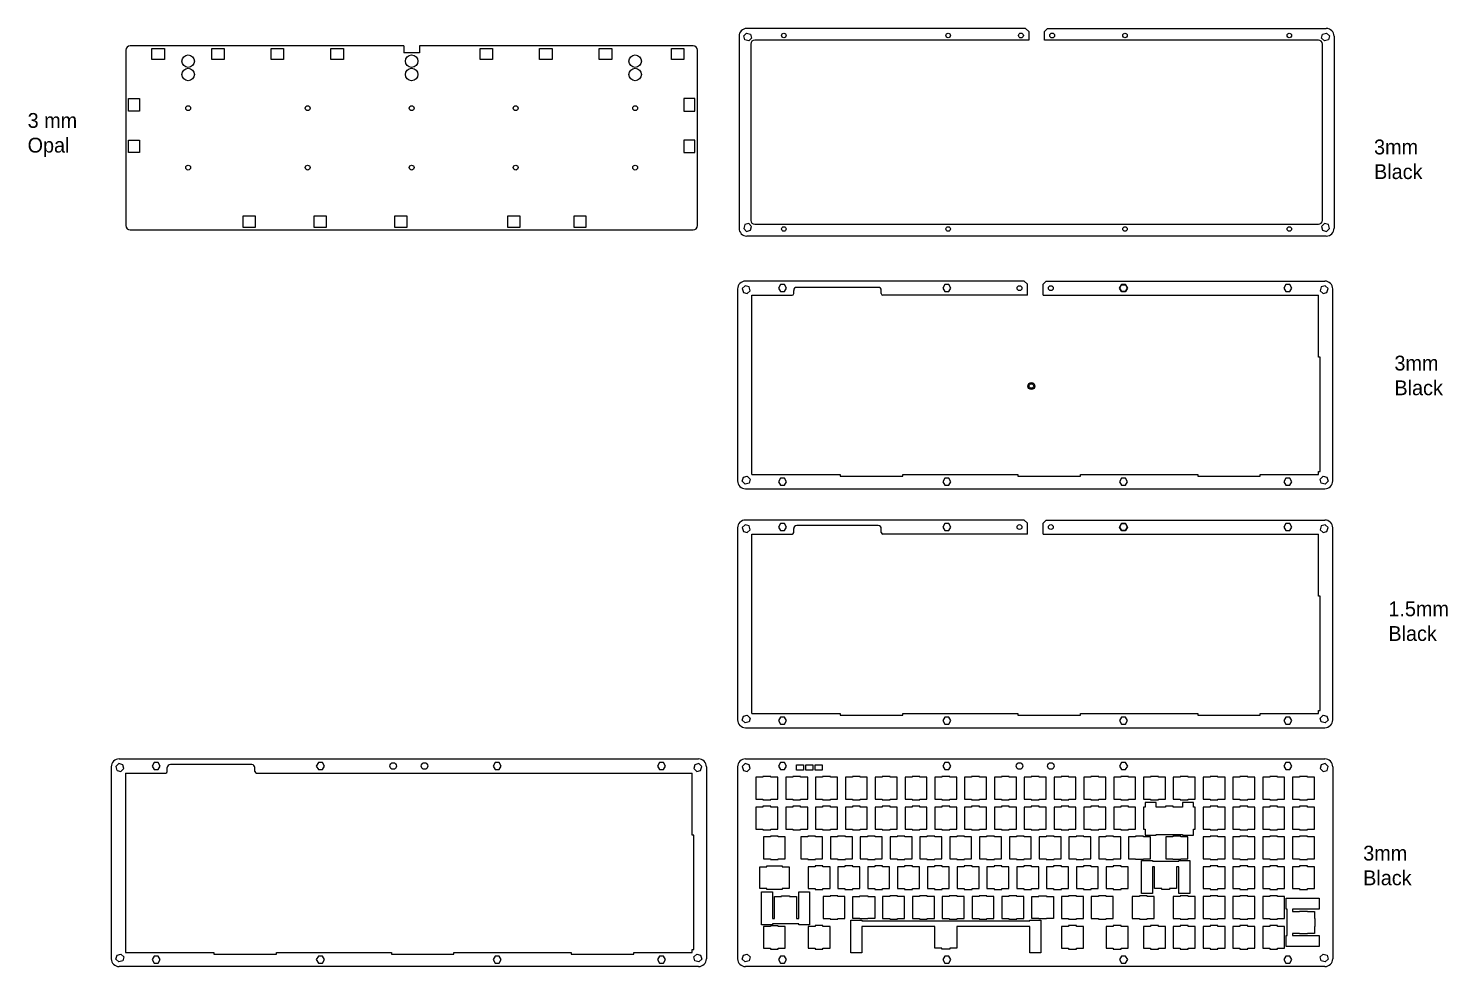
# Model space of a CAD drawing. Header units: millimetres. Extents: x 60 to 3943, y -655 to 1781.
# Drawn here: x 102 to 1009, y 472 to 1072 of the extents above; entities that cross this region are included whole.
import ezdxf

# ---------------------------------------------------------------- set-up
doc = ezdxf.new("R2010")
doc.units = ezdxf.units.MM
doc.header["$MEASUREMENT"] = 0

msp = doc.modelspace()

# ---------------------------------------------------------------- linework, layer by layer
for p, q in [((739.61, 1071.82), (561.46, 1071.82)), ((739.61, 1071.82), (741.61, 1069.82)), ((753.61, 1071.82), (751.61, 1069.82)), ((753.61, 1071.82), (931.76, 1071.82)), ((556.46, 1066.82), (556.46, 944.17)), ((563.96, 1061.82), (563.96, 949.17)), ((741.61, 1064.32), (566.46, 1064.32)), ((741.61, 1069.82), (741.61, 1064.32)), ((751.61, 1064.32), (751.61, 1069.82)), ((926.76, 1064.32), (751.61, 1064.32)), ((929.26, 949.17), (929.26, 1061.82)), ((936.76, 1066.82), (936.76, 944.17)), ((164.6, 1057.96), (164.6, 945.81)), ((342.25, 1060.71), (167.35, 1060.71)), ((342.25, 1060.71), (342.25, 1056.21)), ((352.25, 1056.21), (342.25, 1056.21)), ((527.15, 1060.71), (352.25, 1060.71)), ((352.25, 1060.71), (352.25, 1056.21)), ((529.9, 945.81), (529.9, 1057.96)), ((566.46, 946.67), (926.76, 946.67)), ((167.35, 943.06), (527.15, 943.06)), ((931.76, 939.17), (561.46, 939.17))]:
    msp.add_line(p, q)
at = {"lineweight": 0}
for p, q in [((738.73, 910.37), (560.58, 910.37)), ((740.73, 908.37), (738.73, 910.37)), ((740.73, 901.37), (740.73, 908.37)), ((750.73, 908.37), (752.73, 910.37)), ((750.73, 901.37), (750.73, 908.37)), ((752.73, 910.37), (930.88, 910.37)), ((555.58, 905.37), (555.58, 782.72)), ((564.58, 786.72), (564.58, 901.37)), ((564.58, 901.37), (590.38, 901.37)), ((591.38, 902.37), (591.38, 904.37)), ((645.38, 906.37), (593.38, 906.37)), ((647.38, 902.37), (647.38, 904.37)), ((740.73, 901.37), (648.38, 901.37)), ((750.73, 901.37), (926.88, 901.37)), ((926.88, 861.72), (926.88, 901.37)), ((935.88, 782.72), (935.88, 905.37)), ((927.88, 861.72), (926.88, 861.72)), ((927.88, 788.72), (927.88, 861.72)), ((564.58, 786.72), (621.08, 786.72)), ((621.08, 786.72), (621.08, 785.72)), ((621.08, 785.72), (661.08, 785.72)), ((661.08, 785.72), (661.08, 786.72)), ((661.08, 786.72), (734.58, 786.72)), ((734.58, 786.72), (734.58, 785.72)), ((734.58, 785.72), (774.58, 785.72)), ((774.58, 785.72), (774.58, 786.72)), ((774.58, 786.72), (849.58, 786.72)), ((849.58, 786.72), (849.58, 785.72)), ((849.58, 785.72), (889.58, 785.72)), ((889.58, 785.72), (889.58, 786.72)), ((889.58, 786.72), (926.88, 786.72)), ((926.88, 786.72), (926.88, 788.72)), ((926.88, 788.72), (927.88, 788.72)), ((560.58, 777.72), (930.88, 777.72)), ((738.73, 757.72), (560.58, 757.72)), ((645.38, 754.22), (593.38, 754.22)), ((740.73, 755.72), (738.73, 757.72)), ((740.73, 748.72), (740.73, 755.72)), ((750.73, 755.72), (752.73, 757.72)), ((750.73, 748.72), (750.73, 755.72)), ((752.73, 757.72), (930.88, 757.72)), ((555.58, 752.72), (555.58, 630.07)), ((564.58, 634.07), (564.58, 748.72)), ((564.58, 748.72), (590.38, 748.72)), ((591.38, 749.72), (591.38, 752.22)), ((647.38, 749.72), (647.38, 752.22)), ((740.73, 748.72), (648.38, 748.72)), ((750.73, 748.72), (926.88, 748.72)), ((926.88, 709.07), (926.88, 748.72)), ((935.88, 630.07), (935.88, 752.72)), ((927.88, 709.07), (926.88, 709.07)), ((927.88, 636.07), (927.88, 709.07)), ((926.88, 634.07), (926.88, 636.07)), ((926.88, 636.07), (927.88, 636.07)), ((564.58, 634.07), (621.08, 634.07)), ((621.08, 634.07), (621.08, 633.07)), ((621.08, 633.07), (661.08, 633.07)), ((661.08, 633.07), (661.08, 634.07)), ((661.08, 634.07), (734.58, 634.07)), ((734.58, 634.07), (734.58, 633.07)), ((734.58, 633.07), (774.58, 633.07)), ((774.58, 633.07), (774.58, 634.07)), ((774.58, 634.07), (849.58, 634.07)), ((849.58, 634.07), (849.58, 633.07)), ((849.58, 633.07), (889.58, 633.07)), ((889.58, 633.07), (889.58, 634.07)), ((889.58, 634.07), (926.88, 634.07)), ((560.58, 625.07), (930.88, 625.07)), ((155.28, 600.07), (155.28, 477.42)), ((160.28, 605.07), (530.58, 605.07)), ((191.08, 597.07), (191.08, 599.57)), ((245.08, 601.57), (193.08, 601.57)), ((247.08, 597.07), (247.08, 599.57)), ((535.58, 600.07), (535.58, 477.42)), ((555.58, 600.07), (555.58, 477.42)), ((560.58, 605.07), (930.88, 605.07)), ((935.88, 600.07), (935.88, 477.42)), ((164.28, 596.07), (164.28, 481.42)), ((164.28, 596.07), (190.08, 596.07)), ((248.08, 596.07), (526.58, 596.07)), ((526.58, 556.42), (526.58, 596.07)), ((527.58, 556.42), (526.58, 556.42)), ((527.58, 483.42), (527.58, 556.42)), ((762.55, 491.12), (762.55, 490.76)), ((164.28, 481.42), (220.78, 481.42)), ((220.78, 481.42), (220.78, 480.42)), ((260.78, 480.42), (260.78, 481.42)), ((260.78, 481.42), (334.28, 481.42)), ((334.28, 481.42), (334.28, 480.42)), ((374.28, 480.42), (374.28, 481.42)), ((374.28, 481.42), (449.28, 481.42)), ((449.28, 481.42), (449.28, 480.42)), ((489.28, 480.42), (489.28, 481.42)), ((489.28, 481.42), (526.58, 481.42)), ((526.58, 481.42), (526.58, 483.42)), ((526.58, 483.42), (527.58, 483.42)), ((530.58, 472.42), (160.28, 472.42)), ((220.78, 480.42), (260.78, 480.42)), ((334.28, 480.42), (374.28, 480.42)), ((449.28, 480.42), (489.28, 480.42)), ((930.88, 472.42), (560.58, 472.42))]:
    msp.add_line(p, q, dxfattribs=at)
for points in [[(563.8, 1068.16), (564.48, 1065.65), (562.64, 1063.81), (560.13, 1064.48), (559.46, 1066.99), (561.29, 1068.83), (563.8, 1068.16)], [(933.1, 1064.48), (930.59, 1063.81), (928.76, 1065.65), (929.43, 1068.16), (931.94, 1068.83), (933.78, 1066.99), (933.1, 1064.48)], [(560.13, 946.51), (559.46, 944), (561.29, 942.16), (563.8, 942.83), (564.48, 945.34), (562.64, 947.18), (560.13, 946.51)], [(929.43, 942.83), (931.94, 942.16), (933.78, 944), (933.1, 946.51), (930.59, 947.18), (928.76, 945.34), (929.43, 942.83)], [(559.24, 903.03), (561.75, 902.36), (563.58, 904.2), (562.91, 906.7), (560.4, 907.38), (558.56, 905.54), (559.24, 903.03)], [(586.82, 905.87), (585.52, 908.12), (582.92, 908.12), (581.63, 905.87), (582.92, 903.62), (585.52, 903.62), (586.82, 905.87)], [(691.82, 905.87), (690.52, 908.12), (687.92, 908.12), (686.63, 905.87), (687.92, 903.62), (690.52, 903.62), (691.82, 905.87)], [(804.82, 905.87), (803.52, 908.12), (800.92, 908.12), (799.63, 905.87), (800.92, 903.62), (803.52, 903.62), (804.82, 905.87)], [(909.82, 905.87), (908.52, 908.12), (905.92, 908.12), (904.63, 905.87), (905.92, 903.62), (908.52, 903.62), (909.82, 905.87)], [(928.54, 906.71), (927.86, 904.2), (929.7, 902.36), (932.21, 903.03), (932.88, 905.54), (931.05, 907.38), (928.54, 906.71)], [(562.91, 781.38), (560.4, 780.71), (558.56, 782.55), (559.24, 785.05), (561.75, 785.73), (563.58, 783.89), (562.91, 781.38)], [(586.82, 782.22), (585.52, 784.47), (582.92, 784.47), (581.63, 782.22), (582.92, 779.97), (585.52, 779.97), (586.82, 782.22)], [(691.82, 782.22), (690.52, 784.47), (687.92, 784.47), (686.63, 782.22), (687.92, 779.97), (690.52, 779.97), (691.82, 782.22)], [(804.82, 782.22), (803.52, 784.47), (800.92, 784.47), (799.63, 782.22), (800.92, 779.97), (803.52, 779.97), (804.82, 782.22)], [(909.82, 782.22), (908.52, 784.47), (905.92, 784.47), (904.63, 782.22), (905.92, 779.97), (908.52, 779.97), (909.82, 782.22)], [(932.21, 785.06), (932.88, 782.55), (931.05, 780.71), (928.54, 781.38), (927.86, 783.89), (929.7, 785.73), (932.21, 785.06)], [(559.24, 750.38), (561.75, 749.71), (563.58, 751.55), (562.91, 754.05), (560.4, 754.73), (558.56, 752.89), (559.24, 750.38)], [(586.82, 753.22), (585.52, 755.47), (582.92, 755.47), (581.63, 753.22), (582.92, 750.97), (585.52, 750.97), (586.82, 753.22)], [(691.82, 753.22), (690.52, 755.47), (687.92, 755.47), (686.63, 753.22), (687.92, 750.97), (690.52, 750.97), (691.82, 753.22)], [(804.82, 753.22), (803.52, 755.47), (800.92, 755.47), (799.63, 753.22), (800.92, 750.97), (803.52, 750.97), (804.82, 753.22)], [(909.82, 753.22), (908.52, 755.47), (905.92, 755.47), (904.63, 753.22), (905.92, 750.97), (908.52, 750.97), (909.82, 753.22)], [(928.54, 754.06), (927.86, 751.55), (929.7, 749.71), (932.21, 750.38), (932.88, 752.89), (931.05, 754.73), (928.54, 754.06)], [(562.91, 628.73), (560.4, 628.06), (558.56, 629.9), (559.24, 632.4), (561.75, 633.08), (563.58, 631.24), (562.91, 628.73)], [(586.82, 629.57), (585.52, 631.82), (582.92, 631.82), (581.63, 629.57), (582.92, 627.32), (585.52, 627.32), (586.82, 629.57)], [(691.82, 629.57), (690.52, 631.82), (687.92, 631.82), (686.63, 629.57), (687.92, 627.32), (690.52, 627.32), (691.82, 629.57)], [(804.82, 629.57), (803.52, 631.82), (800.92, 631.82), (799.63, 629.57), (800.92, 627.32), (803.52, 627.32), (804.82, 629.57)], [(909.82, 629.57), (908.52, 631.82), (905.92, 631.82), (904.63, 629.57), (905.92, 627.32), (908.52, 627.32), (909.82, 629.57)], [(932.21, 632.41), (932.88, 629.9), (931.05, 628.06), (928.54, 628.73), (927.86, 631.24), (929.7, 633.08), (932.21, 632.41)], [(158.95, 597.73), (161.46, 597.06), (163.29, 598.9), (162.62, 601.4), (160.11, 602.08), (158.27, 600.24), (158.94, 597.73)], [(186.53, 600.57), (185.23, 602.82), (182.63, 602.82), (181.33, 600.57), (182.63, 598.32), (185.23, 598.32), (186.53, 600.57)], [(291.53, 600.57), (290.23, 602.82), (287.63, 602.82), (286.33, 600.57), (287.63, 598.32), (290.23, 598.32), (291.53, 600.57)], [(404.53, 600.57), (403.23, 602.82), (400.63, 602.82), (399.33, 600.57), (400.63, 598.32), (403.23, 598.32), (404.53, 600.57)], [(509.53, 600.57), (508.23, 602.82), (505.63, 602.82), (504.33, 600.57), (505.63, 598.32), (508.23, 598.32), (509.53, 600.57)], [(528.24, 601.41), (527.57, 598.9), (529.41, 597.06), (531.92, 597.73), (532.59, 600.24), (530.76, 602.08), (528.25, 601.41)], [(559.25, 597.73), (561.76, 597.06), (563.59, 598.9), (562.92, 601.4), (560.41, 602.08), (558.57, 600.24), (559.24, 597.73)], [(586.83, 600.57), (585.53, 602.82), (582.93, 602.82), (581.63, 600.57), (582.93, 598.32), (585.53, 598.32), (586.83, 600.57)], [(691.83, 600.57), (690.53, 602.82), (687.93, 602.82), (686.63, 600.57), (687.93, 598.32), (690.53, 598.32), (691.83, 600.57)], [(804.83, 600.57), (803.53, 602.82), (800.93, 602.82), (799.63, 600.57), (800.93, 598.32), (803.53, 598.32), (804.83, 600.57)], [(909.83, 600.57), (908.53, 602.82), (905.93, 602.82), (904.63, 600.57), (905.93, 598.32), (908.53, 598.32), (909.83, 600.57)], [(928.54, 601.41), (927.87, 598.9), (929.71, 597.06), (932.22, 597.73), (932.89, 600.24), (931.06, 602.08), (928.55, 601.41)], [(162.62, 476.08), (160.11, 475.41), (158.27, 477.25), (158.95, 479.75), (161.46, 480.43), (163.29, 478.59), (162.62, 476.08)], [(186.53, 476.92), (185.23, 479.17), (182.63, 479.17), (181.33, 476.92), (182.63, 474.67), (185.23, 474.67), (186.53, 476.92)], [(291.53, 476.92), (290.23, 479.17), (287.63, 479.17), (286.33, 476.92), (287.63, 474.67), (290.23, 474.67), (291.53, 476.92)], [(404.53, 476.92), (403.23, 479.17), (400.63, 479.17), (399.33, 476.92), (400.63, 474.67), (403.23, 474.67), (404.53, 476.92)], [(509.53, 476.92), (508.23, 479.17), (505.63, 479.17), (504.33, 476.92), (505.63, 474.67), (508.23, 474.67), (509.53, 476.92)], [(531.92, 479.76), (532.59, 477.25), (530.76, 475.41), (528.25, 476.08), (527.57, 478.59), (529.41, 480.43), (531.92, 479.76)], [(562.92, 476.08), (560.41, 475.41), (558.57, 477.25), (559.25, 479.75), (561.76, 480.43), (563.59, 478.59), (562.92, 476.08)], [(586.83, 476.92), (585.53, 479.17), (582.93, 479.17), (581.63, 476.92), (582.93, 474.67), (585.53, 474.67), (586.83, 476.92)], [(691.83, 476.92), (690.53, 479.17), (687.93, 479.17), (686.63, 476.92), (687.93, 474.67), (690.53, 474.67), (691.83, 476.92)], [(804.83, 476.92), (803.53, 479.17), (800.93, 479.17), (799.63, 476.92), (800.93, 474.67), (803.53, 474.67), (804.83, 476.92)], [(909.83, 476.92), (908.53, 479.17), (905.93, 479.17), (904.63, 476.92), (905.93, 474.67), (908.53, 474.67), (909.83, 476.92)], [(932.22, 479.76), (932.89, 477.25), (931.06, 475.41), (928.55, 476.08), (927.87, 478.59), (929.71, 480.43), (932.22, 479.76)]]:
    msp.add_lwpolyline(points)
for points in [[(189.25, 1052.01), (181.25, 1052.01), (181.25, 1059.01), (189.25, 1059.01)], [(227.45, 1052.01), (219.45, 1052.01), (219.45, 1059.01), (227.45, 1059.01)], [(265.45, 1052.01), (257.45, 1052.01), (257.45, 1059.01), (265.45, 1059.01)], [(303.65, 1052.01), (295.65, 1052.01), (295.65, 1059.01), (303.65, 1059.01)], [(398.95, 1052.01), (390.95, 1052.01), (390.95, 1059.01), (398.95, 1059.01)], [(437.05, 1052.01), (429.05, 1052.01), (429.05, 1059.01), (437.05, 1059.01)], [(475.15, 1052.01), (467.15, 1052.01), (467.15, 1059.01), (475.15, 1059.01)], [(521.25, 1052.01), (513.25, 1052.01), (513.25, 1059.01), (521.25, 1059.01)], [(173.3, 1026.96), (173.3, 1018.96), (166.3, 1018.96), (166.3, 1026.96)], [(521.2, 1026.96), (521.2, 1018.96), (528.2, 1018.96), (528.2, 1026.96)], [(173.3, 1000.46), (173.3, 992.46), (166.3, 992.46), (166.3, 1000.46)], [(521.2, 1000.46), (521.2, 992.46), (528.2, 992.46), (528.2, 1000.46)], [(239.39, 944.76), (247.39, 944.76), (247.39, 951.76), (239.39, 951.76)], [(284.79, 944.76), (292.79, 944.76), (292.79, 951.76), (284.79, 951.76)], [(336.29, 944.76), (344.29, 944.76), (344.29, 951.76), (336.29, 951.76)], [(408.54, 944.76), (416.54, 944.76), (416.54, 951.76), (408.54, 951.76)], [(450.79, 944.76), (458.79, 944.76), (458.79, 951.76), (450.79, 951.76)], [(800.95, 903.64), (799.66, 905.87), (800.95, 908.09), (803.52, 908.09), (804.8, 905.87), (803.52, 903.64)], [(800.95, 750.99), (799.66, 753.22), (800.95, 755.44), (803.52, 755.44), (804.8, 753.22), (803.52, 750.99)], [(597.65, 601.37), (597.65, 597.87), (593.15, 597.87), (593.15, 601.37)], [(603.59, 601.37), (603.59, 597.87), (599.09, 597.87), (599.09, 601.37)], [(609.53, 601.37), (609.53, 597.87), (605.03, 597.87), (605.03, 601.37)], [(846.86, 560.32), (847.98, 560.32), (847.98, 574.32), (846.86, 574.32), (846.86, 577.32), (839.86, 577.32), (839.86, 574.32), (838.46, 574.32), (833.96, 574.32), (833.96, 574.82), (828.96, 574.82), (828.96, 574.32), (824.46, 574.32), (823.06, 574.32), (823.06, 577.32), (816.06, 577.32), (816.06, 574.32), (814.93, 574.32), (814.93, 560.32), (816.06, 560.32), (816.06, 556.32), (823.06, 556.32), (823.06, 556.82), (839.86, 556.82), (839.86, 556.32), (846.86, 556.32)], [(583.93, 536.72), (583.93, 536.22), (588.43, 536.22), (588.43, 522.22), (583.93, 522.22), (583.93, 521.72), (574.16, 521.72), (574.16, 522.22), (569.66, 522.22), (569.66, 536.22), (574.16, 536.22), (574.16, 536.72)], [(813.68, 540.22), (820.68, 540.22), (820.68, 539.72), (837.48, 539.72), (837.48, 540.22), (844.48, 540.22), (844.48, 519.22), (837.48, 519.22), (837.48, 536.22), (836.08, 536.22), (836.08, 522.22), (831.58, 522.22), (831.58, 521.72), (826.58, 521.72), (826.58, 522.22), (822.08, 522.22), (822.08, 536.22), (820.68, 536.22), (820.68, 519.22), (813.68, 519.22)], [(601.59, 499.17), (594.59, 499.17), (594.59, 499.67), (577.79, 499.67), (577.79, 499.17), (570.79, 499.17), (570.79, 520.17), (577.79, 520.17), (577.79, 503.17), (579.19, 503.17), (579.19, 517.17), (583.69, 517.17), (583.69, 517.67), (588.69, 517.67), (588.69, 517.17), (593.19, 517.17), (593.19, 503.17), (594.59, 503.17), (594.59, 520.17), (601.59, 520.17)], [(924.18, 493.64), (919.68, 493.64), (919.68, 493.34), (914.68, 493.34), (914.68, 493.64), (910.18, 493.64), (910.18, 492.24), (927.18, 492.24), (927.18, 485.24), (906.18, 485.24), (906.18, 492.24), (906.68, 492.24), (906.68, 509.04), (906.18, 509.04), (906.18, 516.04), (927.18, 516.04), (927.18, 509.04), (910.18, 509.04), (910.18, 507.64), (914.68, 507.64), (914.68, 507.94), (919.68, 507.94), (919.68, 507.64), (924.18, 507.64), (924.18, 503.14), (924.48, 503.14), (924.48, 498.14), (924.18, 498.14)], [(681.58, 498.12), (634.93, 498.12), (634.93, 481.12), (627.93, 481.12), (627.93, 491.12), (627.93, 502.12), (634.93, 502.12), (634.93, 501.62), (742.23, 501.62), (742.23, 502.12), (749.23, 502.12), (749.23, 491.12), (749.23, 481.12), (742.23, 481.12), (742.23, 498.12), (695.58, 498.12), (695.58, 484.12), (691.08, 484.12), (691.08, 483.62), (686.08, 483.62), (686.08, 484.12), (681.58, 484.12)]]:
    msp.add_lwpolyline(points, close=True, dxfattribs=at)
for points in [[(567.28, 593.37), (567.28, 579.37), (571.78, 579.37), (571.78, 578.87), (576.78, 578.87), (576.78, 579.37), (581.28, 579.37), (581.28, 593.37), (576.78, 593.37), (576.78, 593.87), (571.78, 593.87), (571.78, 593.37), (567.28, 593.37)], [(586.33, 593.37), (586.33, 579.37), (590.83, 579.37), (590.83, 578.87), (595.83, 578.87), (595.83, 579.37), (600.33, 579.37), (600.33, 593.37), (595.83, 593.37), (595.83, 593.87), (590.83, 593.87), (590.83, 593.37), (586.33, 593.37)], [(605.38, 593.37), (605.38, 579.37), (609.88, 579.37), (609.88, 578.87), (614.88, 578.87), (614.88, 579.37), (619.38, 579.37), (619.38, 593.37), (614.88, 593.37), (614.88, 593.87), (609.88, 593.87), (609.88, 593.37), (605.38, 593.37)], [(624.43, 593.37), (624.43, 579.37), (628.93, 579.37), (628.93, 578.87), (633.93, 578.87), (633.93, 579.37), (638.43, 579.37), (638.43, 593.37), (633.93, 593.37), (633.93, 593.87), (628.93, 593.87), (628.93, 593.37), (624.43, 593.37)], [(643.48, 593.37), (643.48, 579.37), (647.98, 579.37), (647.98, 578.87), (652.98, 578.87), (652.98, 579.37), (657.48, 579.37), (657.48, 593.37), (652.98, 593.37), (652.98, 593.87), (647.98, 593.87), (647.98, 593.37), (643.48, 593.37)], [(662.53, 593.37), (662.53, 579.37), (667.03, 579.37), (667.03, 578.87), (672.03, 578.87), (672.03, 579.37), (676.53, 579.37), (676.53, 593.37), (672.03, 593.37), (672.03, 593.87), (667.03, 593.87), (667.03, 593.37), (662.53, 593.37)], [(681.58, 593.37), (681.58, 579.37), (686.08, 579.37), (686.08, 578.87), (691.08, 578.87), (691.08, 579.37), (695.58, 579.37), (695.58, 593.37), (691.08, 593.37), (691.08, 593.87), (686.08, 593.87), (686.08, 593.37), (681.58, 593.37)], [(700.63, 593.37), (700.63, 579.37), (705.13, 579.37), (705.13, 578.87), (710.13, 578.87), (710.13, 579.37), (714.63, 579.37), (714.63, 593.37), (710.13, 593.37), (710.13, 593.87), (705.13, 593.87), (705.13, 593.37), (700.63, 593.37)], [(719.68, 593.37), (719.68, 579.37), (724.18, 579.37), (724.18, 578.87), (729.18, 578.87), (729.18, 579.37), (733.68, 579.37), (733.68, 593.37), (729.18, 593.37), (729.18, 593.87), (724.18, 593.87), (724.18, 593.37), (719.68, 593.37)], [(738.73, 593.37), (738.73, 579.37), (743.23, 579.37), (743.23, 578.87), (748.23, 578.87), (748.23, 579.37), (752.73, 579.37), (752.73, 593.37), (748.23, 593.37), (748.23, 593.87), (743.23, 593.87), (743.23, 593.37), (738.73, 593.37)], [(757.78, 593.37), (757.78, 579.37), (762.28, 579.37), (762.28, 578.87), (767.28, 578.87), (767.28, 579.37), (771.78, 579.37), (771.78, 593.37), (767.28, 593.37), (767.28, 593.87), (762.28, 593.87), (762.28, 593.37), (757.78, 593.37)], [(776.83, 593.37), (776.83, 579.37), (781.33, 579.37), (781.33, 578.87), (786.33, 578.87), (786.33, 579.37), (790.83, 579.37), (790.83, 593.37), (786.33, 593.37), (786.33, 593.87), (781.33, 593.87), (781.33, 593.37), (776.83, 593.37)], [(795.88, 593.37), (795.88, 579.37), (800.38, 579.37), (800.38, 578.87), (805.38, 578.87), (805.38, 579.37), (809.88, 579.37), (809.88, 593.37), (805.38, 593.37), (805.38, 593.87), (800.38, 593.87), (800.38, 593.37), (795.88, 593.37)], [(814.93, 593.37), (814.93, 579.37), (819.43, 579.37), (819.43, 578.87), (824.43, 578.87), (824.43, 579.37), (828.93, 579.37), (828.93, 593.37), (824.43, 593.37), (824.43, 593.87), (819.43, 593.87), (819.43, 593.37), (814.93, 593.37)], [(833.98, 593.37), (833.98, 579.37), (838.48, 579.37), (838.48, 578.87), (843.48, 578.87), (843.48, 579.37), (847.98, 579.37), (847.98, 593.37), (843.48, 593.37), (843.48, 593.87), (838.48, 593.87), (838.48, 593.37), (833.98, 593.37)], [(853.03, 593.37), (853.03, 579.37), (857.53, 579.37), (857.53, 578.87), (862.53, 578.87), (862.53, 579.37), (867.03, 579.37), (867.03, 593.37), (862.53, 593.37), (862.53, 593.87), (857.53, 593.87), (857.53, 593.37), (853.03, 593.37)], [(872.08, 593.37), (872.08, 579.37), (876.58, 579.37), (876.58, 578.87), (881.58, 578.87), (881.58, 579.37), (886.08, 579.37), (886.08, 593.37), (881.58, 593.37), (881.58, 593.87), (876.58, 593.87), (876.58, 593.37), (872.08, 593.37)], [(891.13, 593.37), (891.13, 579.37), (895.63, 579.37), (895.63, 578.87), (900.63, 578.87), (900.63, 579.37), (905.13, 579.37), (905.13, 593.37), (900.63, 593.37), (900.63, 593.87), (895.63, 593.87), (895.63, 593.37), (891.13, 593.37)], [(910.18, 593.37), (910.18, 579.37), (914.68, 579.37), (914.68, 578.87), (919.68, 578.87), (919.68, 579.37), (924.18, 579.37), (924.18, 593.37), (919.68, 593.37), (919.68, 593.87), (914.68, 593.87), (914.68, 593.37), (910.18, 593.37)], [(567.28, 574.32), (567.28, 560.32), (571.78, 560.32), (571.78, 559.82), (576.78, 559.82), (576.78, 560.32), (581.28, 560.32), (581.28, 574.32), (576.78, 574.32), (576.78, 574.82), (571.78, 574.82), (571.78, 574.32), (567.28, 574.32)], [(586.33, 574.32), (586.33, 560.32), (590.83, 560.32), (590.83, 559.82), (595.83, 559.82), (595.83, 560.32), (600.33, 560.32), (600.33, 574.32), (595.83, 574.32), (595.83, 574.82), (590.83, 574.82), (590.83, 574.32), (586.33, 574.32)], [(605.38, 574.32), (605.38, 560.32), (609.88, 560.32), (609.88, 559.82), (614.88, 559.82), (614.88, 560.32), (619.38, 560.32), (619.38, 574.32), (614.88, 574.32), (614.88, 574.82), (609.88, 574.82), (609.88, 574.32), (605.38, 574.32)], [(624.43, 574.32), (624.43, 560.32), (628.93, 560.32), (628.93, 559.82), (633.93, 559.82), (633.93, 560.32), (638.43, 560.32), (638.43, 574.32), (633.93, 574.32), (633.93, 574.82), (628.93, 574.82), (628.93, 574.32), (624.43, 574.32)], [(643.48, 574.32), (643.48, 560.32), (647.98, 560.32), (647.98, 559.82), (652.98, 559.82), (652.98, 560.32), (657.48, 560.32), (657.48, 574.32), (652.98, 574.32), (652.98, 574.82), (647.98, 574.82), (647.98, 574.32), (643.48, 574.32)], [(662.53, 574.32), (662.53, 560.32), (667.03, 560.32), (667.03, 559.82), (672.03, 559.82), (672.03, 560.32), (676.53, 560.32), (676.53, 574.32), (672.03, 574.32), (672.03, 574.82), (667.03, 574.82), (667.03, 574.32), (662.53, 574.32)], [(681.58, 574.32), (681.58, 560.32), (686.08, 560.32), (686.08, 559.82), (691.08, 559.82), (691.08, 560.32), (695.58, 560.32), (695.58, 574.32), (691.08, 574.32), (691.08, 574.82), (686.08, 574.82), (686.08, 574.32), (681.58, 574.32)], [(700.63, 574.32), (700.63, 560.32), (705.13, 560.32), (705.13, 559.82), (710.13, 559.82), (710.13, 560.32), (714.63, 560.32), (714.63, 574.32), (710.13, 574.32), (710.13, 574.82), (705.13, 574.82), (705.13, 574.32), (700.63, 574.32)], [(719.68, 574.32), (719.68, 560.32), (724.18, 560.32), (724.18, 559.82), (729.18, 559.82), (729.18, 560.32), (733.68, 560.32), (733.68, 574.32), (729.18, 574.32), (729.18, 574.82), (724.18, 574.82), (724.18, 574.32), (719.68, 574.32)], [(738.73, 574.32), (738.73, 560.32), (743.23, 560.32), (743.23, 559.82), (748.23, 559.82), (748.23, 560.32), (752.73, 560.32), (752.73, 574.32), (748.23, 574.32), (748.23, 574.82), (743.23, 574.82), (743.23, 574.32), (738.73, 574.32)], [(757.78, 574.32), (757.78, 560.32), (762.28, 560.32), (762.28, 559.82), (767.28, 559.82), (767.28, 560.32), (771.78, 560.32), (771.78, 574.32), (767.28, 574.32), (767.28, 574.82), (762.28, 574.82), (762.28, 574.32), (757.78, 574.32)], [(776.83, 574.32), (776.83, 560.32), (781.33, 560.32), (781.33, 559.82), (786.33, 559.82), (786.33, 560.32), (790.83, 560.32), (790.83, 574.32), (786.33, 574.32), (786.33, 574.82), (781.33, 574.82), (781.33, 574.32), (776.83, 574.32)], [(795.88, 574.32), (795.88, 560.32), (800.38, 560.32), (800.38, 559.82), (805.38, 559.82), (805.38, 560.32), (809.88, 560.32), (809.88, 574.32), (805.38, 574.32), (805.38, 574.82), (800.38, 574.82), (800.38, 574.32), (795.88, 574.32)], [(853.03, 574.32), (853.03, 560.32), (857.53, 560.32), (857.53, 559.82), (862.53, 559.82), (862.53, 560.32), (867.03, 560.32), (867.03, 574.32), (862.53, 574.32), (862.53, 574.82), (857.53, 574.82), (857.53, 574.32), (853.03, 574.32)], [(872.08, 574.32), (872.08, 560.32), (876.58, 560.32), (876.58, 559.82), (881.58, 559.82), (881.58, 560.32), (886.08, 560.32), (886.08, 574.32), (881.58, 574.32), (881.58, 574.82), (876.58, 574.82), (876.58, 574.32), (872.08, 574.32)], [(891.13, 574.32), (891.13, 560.32), (895.63, 560.32), (895.63, 559.82), (900.63, 559.82), (900.63, 560.32), (905.13, 560.32), (905.13, 574.32), (900.63, 574.32), (900.63, 574.82), (895.63, 574.82), (895.63, 574.32), (891.13, 574.32)], [(910.18, 574.32), (910.18, 560.32), (914.68, 560.32), (914.68, 559.82), (919.68, 559.82), (919.68, 560.32), (924.18, 560.32), (924.18, 574.32), (919.68, 574.32), (919.68, 574.82), (914.68, 574.82), (914.68, 574.32), (910.18, 574.32)], [(572.05, 555.27), (572.05, 541.27), (576.55, 541.27), (576.55, 540.77), (581.55, 540.77), (581.55, 541.27), (586.05, 541.27), (586.05, 555.27), (581.55, 555.27), (581.55, 555.77), (576.55, 555.77), (576.55, 555.27), (572.05, 555.27)], [(595.86, 555.27), (595.86, 541.27), (600.36, 541.27), (600.36, 540.77), (605.36, 540.77), (605.36, 541.27), (609.86, 541.27), (609.86, 555.27), (605.36, 555.27), (605.36, 555.77), (600.36, 555.77), (600.36, 555.27), (595.86, 555.27)], [(614.91, 555.27), (614.91, 541.27), (619.41, 541.27), (619.41, 540.77), (624.41, 540.77), (624.41, 541.27), (628.91, 541.27), (628.91, 555.27), (624.41, 555.27), (624.41, 555.77), (619.41, 555.77), (619.41, 555.27), (614.91, 555.27)], [(633.96, 555.27), (633.96, 541.27), (638.46, 541.27), (638.46, 540.77), (643.46, 540.77), (643.46, 541.27), (647.96, 541.27), (647.96, 555.27), (643.46, 555.27), (643.46, 555.77), (638.46, 555.77), (638.46, 555.27), (633.96, 555.27)], [(653.01, 555.27), (653.01, 541.27), (657.51, 541.27), (657.51, 540.77), (662.51, 540.77), (662.51, 541.27), (667.01, 541.27), (667.01, 555.27), (662.51, 555.27), (662.51, 555.77), (657.51, 555.77), (657.51, 555.27), (653.01, 555.27)], [(672.06, 555.27), (672.06, 541.27), (676.56, 541.27), (676.56, 540.77), (681.56, 540.77), (681.56, 541.27), (686.06, 541.27), (686.06, 555.27), (681.56, 555.27), (681.56, 555.77), (676.56, 555.77), (676.56, 555.27), (672.06, 555.27)], [(691.11, 555.27), (691.11, 541.27), (695.61, 541.27), (695.61, 540.77), (700.61, 540.77), (700.61, 541.27), (705.11, 541.27), (705.11, 555.27), (700.61, 555.27), (700.61, 555.77), (695.61, 555.77), (695.61, 555.27), (691.11, 555.27)], [(710.16, 555.27), (710.16, 541.27), (714.66, 541.27), (714.66, 540.77), (719.66, 540.77), (719.66, 541.27), (724.16, 541.27), (724.16, 555.27), (719.66, 555.27), (719.66, 555.77), (714.66, 555.77), (714.66, 555.27), (710.16, 555.27)], [(729.21, 555.27), (729.21, 541.27), (733.71, 541.27), (733.71, 540.77), (738.71, 540.77), (738.71, 541.27), (743.21, 541.27), (743.21, 555.27), (738.71, 555.27), (738.71, 555.77), (733.71, 555.77), (733.71, 555.27), (729.21, 555.27)], [(748.26, 555.27), (748.26, 541.27), (752.76, 541.27), (752.76, 540.77), (757.76, 540.77), (757.76, 541.27), (762.26, 541.27), (762.26, 555.27), (757.76, 555.27), (757.76, 555.77), (752.76, 555.77), (752.76, 555.27), (748.26, 555.27)], [(767.31, 555.27), (767.31, 541.27), (771.81, 541.27), (771.81, 540.77), (776.81, 540.77), (776.81, 541.27), (781.31, 541.27), (781.31, 555.27), (776.81, 555.27), (776.81, 555.77), (771.81, 555.77), (771.81, 555.27), (767.31, 555.27)], [(786.36, 555.27), (786.36, 541.27), (790.86, 541.27), (790.86, 540.77), (795.86, 540.77), (795.86, 541.27), (800.36, 541.27), (800.36, 555.27), (795.86, 555.27), (795.86, 555.77), (790.86, 555.77), (790.86, 555.27), (786.36, 555.27)], [(819.41, 541.27), (819.41, 555.27), (814.91, 555.27), (814.91, 555.77), (809.91, 555.77), (809.91, 555.27), (805.41, 555.27), (805.41, 541.27), (809.91, 541.27), (809.91, 540.97), (814.91, 540.97), (814.91, 541.27), (819.41, 541.27)], [(843.22, 541.27), (843.22, 555.27), (838.72, 555.27), (838.72, 555.77), (833.72, 555.77), (833.72, 555.27), (829.22, 555.27), (829.22, 541.27), (833.72, 541.27), (833.72, 540.97), (838.72, 540.97), (838.72, 541.27), (843.22, 541.27)], [(853.03, 555.27), (853.03, 541.27), (857.53, 541.27), (857.53, 540.77), (862.53, 540.77), (862.53, 541.27), (867.03, 541.27), (867.03, 555.27), (862.53, 555.27), (862.53, 555.77), (857.53, 555.77), (857.53, 555.27), (853.03, 555.27)], [(872.08, 555.27), (872.08, 541.27), (876.58, 541.27), (876.58, 540.77), (881.58, 540.77), (881.58, 541.27), (886.08, 541.27), (886.08, 555.27), (881.58, 555.27), (881.58, 555.77), (876.58, 555.77), (876.58, 555.27), (872.08, 555.27)], [(891.13, 555.27), (891.13, 541.27), (895.63, 541.27), (895.63, 540.77), (900.63, 540.77), (900.63, 541.27), (905.13, 541.27), (905.13, 555.27), (900.63, 555.27), (900.63, 555.77), (895.63, 555.77), (895.63, 555.27), (891.13, 555.27)], [(910.18, 555.27), (910.18, 541.27), (914.68, 541.27), (914.68, 540.77), (919.68, 540.77), (919.68, 541.27), (924.18, 541.27), (924.18, 555.27), (919.68, 555.27), (919.68, 555.77), (914.68, 555.77), (914.68, 555.27), (910.18, 555.27)], [(600.62, 536.22), (600.62, 522.22), (605.12, 522.22), (605.12, 521.72), (610.12, 521.72), (610.12, 522.22), (614.62, 522.22), (614.62, 536.22), (610.12, 536.22), (610.12, 536.72), (605.12, 536.72), (605.12, 536.22), (600.62, 536.22)], [(619.67, 536.22), (619.67, 522.22), (624.17, 522.22), (624.17, 521.72), (629.17, 521.72), (629.17, 522.22), (633.67, 522.22), (633.67, 536.22), (629.17, 536.22), (629.17, 536.72), (624.17, 536.72), (624.17, 536.22), (619.67, 536.22)], [(638.72, 536.22), (638.72, 522.22), (643.22, 522.22), (643.22, 521.72), (648.22, 521.72), (648.22, 522.22), (652.72, 522.22), (652.72, 536.22), (648.22, 536.22), (648.22, 536.72), (643.22, 536.72), (643.22, 536.22), (638.72, 536.22)], [(657.77, 536.22), (657.77, 522.22), (662.27, 522.22), (662.27, 521.72), (667.27, 521.72), (667.27, 522.22), (671.77, 522.22), (671.77, 536.22), (667.27, 536.22), (667.27, 536.72), (662.27, 536.72), (662.27, 536.22), (657.77, 536.22)], [(676.82, 536.22), (676.82, 522.22), (681.32, 522.22), (681.32, 521.72), (686.32, 521.72), (686.32, 522.22), (690.82, 522.22), (690.82, 536.22), (686.32, 536.22), (686.32, 536.72), (681.32, 536.72), (681.32, 536.22), (676.82, 536.22)], [(695.87, 536.22), (695.87, 522.22), (700.37, 522.22), (700.37, 521.72), (705.37, 521.72), (705.37, 522.22), (709.87, 522.22), (709.87, 536.22), (705.37, 536.22), (705.37, 536.72), (700.37, 536.72), (700.37, 536.22), (695.87, 536.22)], [(714.92, 536.22), (714.92, 522.22), (719.42, 522.22), (719.42, 521.72), (724.42, 521.72), (724.42, 522.22), (728.92, 522.22), (728.92, 536.22), (724.42, 536.22), (724.42, 536.72), (719.42, 536.72), (719.42, 536.22), (714.92, 536.22)], [(733.97, 536.22), (733.97, 522.22), (738.47, 522.22), (738.47, 521.72), (743.47, 521.72), (743.47, 522.22), (747.97, 522.22), (747.97, 536.22), (743.47, 536.22), (743.47, 536.72), (738.47, 536.72), (738.47, 536.22), (733.97, 536.22)], [(753.02, 536.22), (753.02, 522.22), (757.52, 522.22), (757.52, 521.72), (762.52, 521.72), (762.52, 522.22), (767.02, 522.22), (767.02, 536.22), (762.52, 536.22), (762.52, 536.72), (757.52, 536.72), (757.52, 536.22), (753.02, 536.22)], [(772.07, 536.22), (772.07, 522.22), (776.57, 522.22), (776.57, 521.72), (781.57, 521.72), (781.57, 522.22), (786.07, 522.22), (786.07, 536.22), (781.57, 536.22), (781.57, 536.72), (776.57, 536.72), (776.57, 536.22), (772.07, 536.22)], [(791.12, 536.22), (791.12, 522.22), (795.62, 522.22), (795.62, 521.72), (800.62, 521.72), (800.62, 522.22), (805.12, 522.22), (805.12, 536.22), (800.62, 536.22), (800.62, 536.72), (795.62, 536.72), (795.62, 536.22), (791.12, 536.22)], [(853.03, 536.22), (853.03, 522.22), (857.53, 522.22), (857.53, 521.72), (862.53, 521.72), (862.53, 522.22), (867.03, 522.22), (867.03, 536.22), (862.53, 536.22), (862.53, 536.72), (857.53, 536.72), (857.53, 536.22), (853.03, 536.22)], [(872.08, 536.22), (872.08, 522.22), (876.58, 522.22), (876.58, 521.72), (881.58, 521.72), (881.58, 522.22), (886.08, 522.22), (886.08, 536.22), (881.58, 536.22), (881.58, 536.72), (876.58, 536.72), (876.58, 536.22), (872.08, 536.22)], [(891.13, 536.22), (891.13, 522.22), (895.63, 522.22), (895.63, 521.72), (900.63, 521.72), (900.63, 522.22), (905.13, 522.22), (905.13, 536.22), (900.63, 536.22), (900.63, 536.72), (895.63, 536.72), (895.63, 536.22), (891.13, 536.22)], [(910.18, 536.22), (910.18, 522.22), (914.68, 522.22), (914.68, 521.72), (919.68, 521.72), (919.68, 522.22), (924.18, 522.22), (924.18, 536.22), (919.68, 536.22), (919.68, 536.72), (914.68, 536.72), (914.68, 536.22), (910.18, 536.22)], [(610.15, 517.17), (610.15, 503.17), (614.65, 503.17), (614.65, 502.67), (619.65, 502.67), (619.65, 503.17), (624.15, 503.17), (624.15, 517.17), (619.65, 517.17), (619.65, 517.67), (614.65, 517.67), (614.65, 517.17), (610.15, 517.17)], [(629.2, 503.17), (629.2, 517.17), (633.7, 517.17), (633.7, 517.67), (638.7, 517.67), (638.7, 517.17), (643.2, 517.17), (643.2, 503.17), (638.7, 503.17), (638.7, 502.87), (633.7, 502.87), (633.7, 503.17), (629.2, 503.17)], [(648.25, 517.17), (648.25, 503.17), (652.75, 503.17), (652.75, 502.67), (657.75, 502.67), (657.75, 503.17), (662.25, 503.17), (662.25, 517.17), (657.75, 517.17), (657.75, 517.67), (652.75, 517.67), (652.75, 517.17), (648.25, 517.17)], [(667.3, 517.17), (667.3, 503.17), (671.8, 503.17), (671.8, 502.67), (676.8, 502.67), (676.8, 503.17), (681.3, 503.17), (681.3, 517.17), (676.8, 517.17), (676.8, 517.67), (671.8, 517.67), (671.8, 517.17), (667.3, 517.17)], [(686.35, 517.17), (686.35, 503.17), (690.85, 503.17), (690.85, 502.67), (695.85, 502.67), (695.85, 503.17), (700.35, 503.17), (700.35, 517.17), (695.85, 517.17), (695.85, 517.67), (690.85, 517.67), (690.85, 517.17), (686.35, 517.17)], [(705.4, 517.17), (705.4, 503.17), (709.9, 503.17), (709.9, 502.67), (714.9, 502.67), (714.9, 503.17), (719.4, 503.17), (719.4, 517.17), (714.9, 517.17), (714.9, 517.67), (709.9, 517.67), (709.9, 517.17), (705.4, 517.17)], [(724.45, 517.17), (724.45, 503.17), (728.95, 503.17), (728.95, 502.67), (733.95, 502.67), (733.95, 503.17), (738.45, 503.17), (738.45, 517.17), (733.95, 517.17), (733.95, 517.67), (728.95, 517.67), (728.95, 517.17), (724.45, 517.17)], [(743.5, 503.17), (743.5, 517.17), (748, 517.17), (748, 517.67), (753, 517.67), (753, 517.17), (757.5, 517.17), (757.5, 503.17), (753, 503.17), (753, 502.87), (748, 502.87), (748, 503.17), (743.5, 503.17)], [(762.55, 517.17), (762.55, 503.17), (767.05, 503.17), (767.05, 502.67), (772.05, 502.67), (772.05, 503.17), (776.55, 503.17), (776.55, 517.17), (772.05, 517.17), (772.05, 517.67), (767.05, 517.67), (767.05, 517.17), (762.55, 517.17)], [(781.6, 517.17), (781.6, 503.17), (786.1, 503.17), (786.1, 502.67), (791.1, 502.67), (791.1, 503.17), (795.6, 503.17), (795.6, 517.17), (791.1, 517.17), (791.1, 517.67), (786.1, 517.67), (786.1, 517.17), (781.6, 517.17)], [(807.79, 517.17), (807.79, 503.17), (812.29, 503.17), (812.29, 502.67), (817.29, 502.67), (817.29, 503.17), (821.79, 503.17), (821.79, 517.17), (817.29, 517.17), (817.29, 517.67), (812.29, 517.67), (812.29, 517.17), (807.79, 517.17)], [(833.98, 517.17), (833.98, 503.17), (838.48, 503.17), (838.48, 502.67), (843.48, 502.67), (843.48, 503.17), (847.98, 503.17), (847.98, 517.17), (843.48, 517.17), (843.48, 517.67), (838.48, 517.67), (838.48, 517.17), (833.98, 517.17)], [(853.03, 517.17), (853.03, 503.17), (857.53, 503.17), (857.53, 502.67), (862.53, 502.67), (862.53, 503.17), (867.03, 503.17), (867.03, 517.17), (862.53, 517.17), (862.53, 517.67), (857.53, 517.67), (857.53, 517.17), (853.03, 517.17)], [(872.08, 517.17), (872.08, 503.17), (876.58, 503.17), (876.58, 502.67), (881.58, 502.67), (881.58, 503.17), (886.08, 503.17), (886.08, 517.17), (881.58, 517.17), (881.58, 517.67), (876.58, 517.67), (876.58, 517.17), (872.08, 517.17)], [(891.13, 517.17), (891.13, 503.17), (895.63, 503.17), (895.63, 502.67), (900.63, 502.67), (900.63, 503.17), (905.13, 503.17), (905.13, 517.17), (900.63, 517.17), (900.63, 517.67), (895.63, 517.67), (895.63, 517.17), (891.13, 517.17)], [(572.05, 498.12), (572.05, 484.12), (576.55, 484.12), (576.55, 483.62), (581.55, 483.62), (581.55, 484.12), (586.05, 484.12), (586.05, 498.12), (581.55, 498.12), (581.55, 498.42), (576.55, 498.42), (576.55, 498.12), (572.05, 498.12)], [(600.62, 498.12), (600.62, 484.12), (605.12, 484.12), (605.12, 483.62), (610.12, 483.62), (610.12, 484.12), (614.62, 484.12), (614.62, 498.12), (610.12, 498.12), (610.12, 498.62), (605.12, 498.62), (605.12, 498.12), (600.62, 498.12)], [(762.55, 498.12), (762.55, 484.12), (767.05, 484.12), (767.05, 483.62), (772.05, 483.62), (772.05, 484.12), (776.55, 484.12), (776.55, 498.12), (772.05, 498.12), (772.05, 498.62), (767.05, 498.62), (767.05, 498.12), (762.55, 498.12)], [(791.12, 498.12), (791.12, 484.12), (795.62, 484.12), (795.62, 483.62), (800.62, 483.62), (800.62, 484.12), (805.12, 484.12), (805.12, 498.12), (800.62, 498.12), (800.62, 498.62), (795.62, 498.62), (795.62, 498.12), (791.12, 498.12)], [(814.93, 498.12), (814.93, 484.12), (819.43, 484.12), (819.43, 483.62), (824.43, 483.62), (824.43, 484.12), (828.93, 484.12), (828.93, 498.12), (824.43, 498.12), (824.43, 498.62), (819.43, 498.62), (819.43, 498.12), (814.93, 498.12)], [(833.98, 498.12), (833.98, 484.12), (838.48, 484.12), (838.48, 483.62), (843.48, 483.62), (843.48, 484.12), (847.98, 484.12), (847.98, 498.12), (843.48, 498.12), (843.48, 498.62), (838.48, 498.62), (838.48, 498.12), (833.98, 498.12)], [(853.03, 498.12), (853.03, 484.12), (857.53, 484.12), (857.53, 483.62), (862.53, 483.62), (862.53, 484.12), (867.03, 484.12), (867.03, 498.12), (862.53, 498.12), (862.53, 498.62), (857.53, 498.62), (857.53, 498.12), (853.03, 498.12)], [(872.08, 498.12), (872.08, 484.12), (876.58, 484.12), (876.58, 483.62), (881.58, 483.62), (881.58, 484.12), (886.08, 484.12), (886.08, 498.12), (881.58, 498.12), (881.58, 498.62), (876.58, 498.62), (876.58, 498.12), (872.08, 498.12)], [(891.13, 498.12), (891.13, 484.12), (895.63, 484.12), (895.63, 483.62), (900.63, 483.62), (900.63, 484.12), (905.13, 484.12), (905.13, 498.12), (900.63, 498.12), (900.63, 498.62), (895.63, 498.62), (895.63, 498.12), (891.13, 498.12)]]:
    msp.add_lwpolyline(points, dxfattribs=at)
for centre, radius in [((585.11, 1067.32), 1.45), ((690.11, 1067.32), 1.45), ((736.61, 1067.32), 1.55), ((756.61, 1067.32), 1.55), ((803.11, 1067.32), 1.45), ((908.11, 1067.32), 1.45), ((204.43, 1050.88), 4), ((347.25, 1050.88), 4), ((490.08, 1050.88), 4), ((204.43, 1042.38), 4), ((347.25, 1042.38), 4), ((490.08, 1042.38), 4), ((204.43, 1020.88), 1.55), ((280.78, 1020.88), 1.55), ((347.25, 1020.88), 1.55), ((413.73, 1020.88), 1.55), ((490.08, 1020.88), 1.55), ((204.43, 982.88), 1.55), ((280.78, 982.88), 1.55), ((347.25, 982.88), 1.55), ((413.73, 982.88), 1.55), ((490.08, 982.88), 1.55), ((585.11, 943.67), 1.45), ((690.11, 943.67), 1.45), ((803.11, 943.67), 1.45), ((908.11, 943.67), 1.45), ((735.73, 905.87), 1.55), ((755.73, 905.87), 1.55), ((735.73, 753.22), 1.55), ((755.73, 753.22), 1.55), ((335.44, 600.57), 2.1), ((355.42, 600.57), 2.1), ((735.74, 600.57), 2.1), ((755.72, 600.57), 2.1)]:
    msp.add_circle(centre, radius, dxfattribs=at)
for radius in [2.2, 1.45]:
    msp.add_circle((743.32, 843.32), radius)
for centre, radius, start, end in [((561.46, 1066.82), 5, 90, 180), ((931.76, 1066.82), 5, 0, 90), ((566.46, 1061.82), 2.5, 90, 180), ((926.76, 1061.82), 2.5, 0, 90), ((167.35, 1057.96), 2.75, 90, 180), ((527.15, 1057.96), 2.75, 0, 90), ((167.35, 945.81), 2.75, 180, 270), ((527.15, 945.81), 2.75, 270, 0), ((561.46, 944.17), 5, 180, 270), ((566.46, 949.17), 2.5, 180, 270), ((926.76, 949.17), 2.5, 270, 0), ((931.76, 944.17), 5, 270, 0)]:
    msp.add_arc(centre, radius, start, end)
for centre, radius, start, end in [((560.58, 905.37), 5, 90, 180), ((930.88, 905.37), 5, 0, 90), ((590.38, 902.37), 1, 270, 0), ((593.38, 904.37), 2, 90, 180), ((645.38, 904.37), 2, 360, 90), ((648.38, 902.37), 1, 180, 270), ((560.58, 782.72), 5, 180, 270), ((930.88, 782.72), 5, 270, 0), ((560.58, 752.72), 5, 90, 180), ((593.38, 752.22), 2, 90, 180), ((645.38, 752.22), 2, 360, 90), ((930.88, 752.72), 5, 0, 90), ((590.38, 749.72), 1, 270, 0), ((648.38, 749.72), 1, 180, 270), ((560.58, 630.07), 5, 180, 270), ((930.88, 630.07), 5, 270, 0), ((160.28, 600.07), 5, 90, 180), ((193.08, 599.57), 2, 90, 180), ((245.08, 599.57), 2, 360, 90), ((530.58, 600.07), 5, 0, 90), ((560.58, 600.07), 5, 90, 180), ((930.88, 600.07), 5, 0, 90), ((190.08, 597.07), 1, 270, 0), ((248.08, 597.07), 1, 180, 270), ((160.28, 477.42), 5, 180, 270), ((530.58, 477.42), 5, 270, 0), ((560.58, 477.42), 5, 180, 270), ((930.88, 477.42), 5, 270, 0)]:
    msp.add_arc(centre, radius, start, end, dxfattribs=at)

# ---------------------------------------------------------------- texts
at = {"lineweight": 0, "attachment_point": 1}
for s, insert, char_height in [('3 mm Opal', (101.83, 1017.74), 9.467), ('3mm Black', (962.28, 1000.8), 9.467), ('3mm Black', (975.31, 862.72), 9.467), ('1.5mm Black', (971.44, 705.75), 9.4674), ('3mm Black', (955.34, 549.65), 9.467)]:
    msp.add_mtext_dynamic_manual_height_columns(s, width=41.6283, gutter_width=1, heights=[0], dxfattribs=dict(at, insert=insert, char_height=char_height))

doc.saveas('drawing.dxf')
